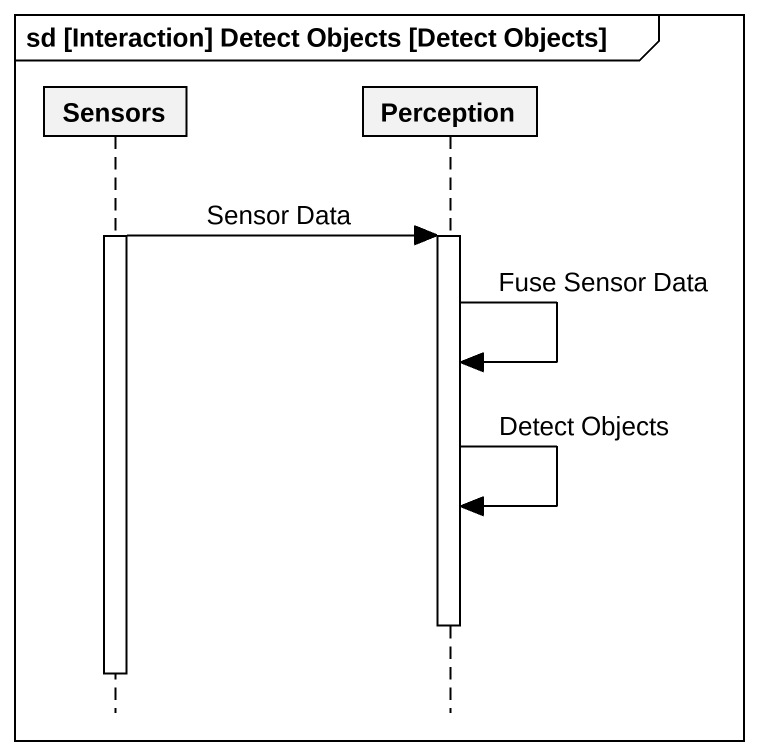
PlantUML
@startuml
mainframe sd [Interaction] Detect Objects [Detect Objects]
hide footbox
participant Sensors
participant Perception

activate Sensors
Sensors -> Perception : Sensor Data
activate Perception
Perception -> Perception : Fuse Sensor Data
Perception -> Perception : Detect Objects
deactivate Perception
deactivate Sensors
@enduml
